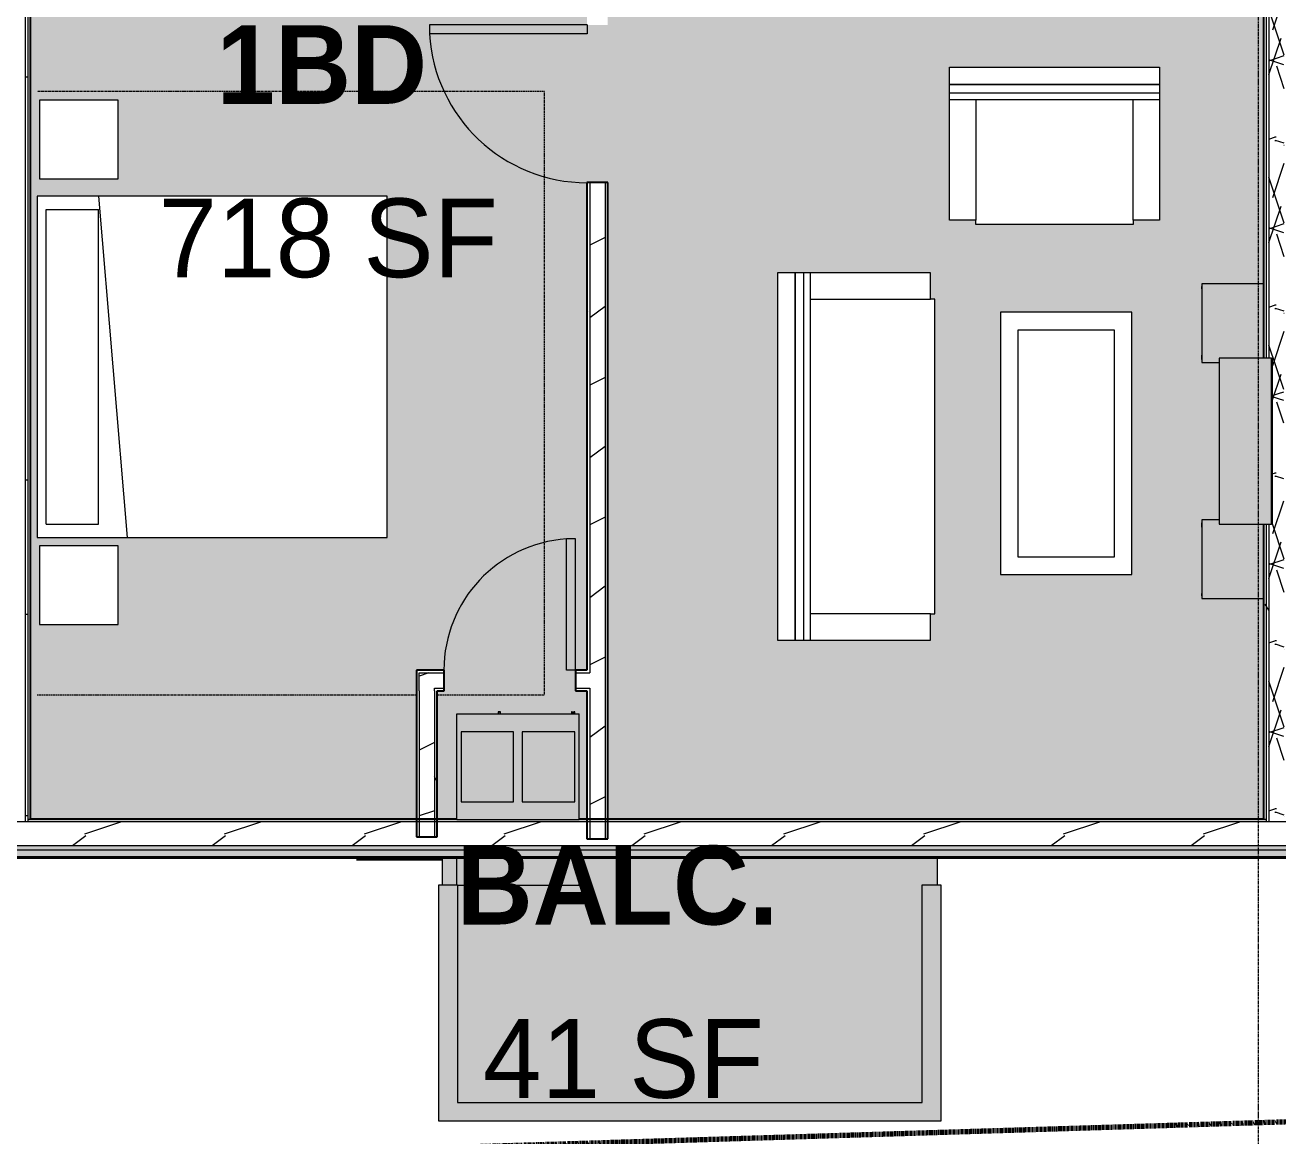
# Model space of a CAD drawing. Header units: inches. Extents: x -4414 to -113, y 9396 to 12816.
# Drawn here: x -3423.4 to -3136.8, y 9910.8 to 10164.8 of the extents above; entities that cross this region are included whole.
import ezdxf

# ---------------------------------------------------------------- set-up
doc = ezdxf.new("R2010")
doc.units = ezdxf.units.IN
doc.header["$MEASUREMENT"] = 0
for name, pattern in [('Dash 1_16_', [0.125, 0.0625, -0.0625]), ('Double Dash 3_8_', [1, 0.375, -0.125, 0.125, -0.125, 0.125, -0.125]), ('Grid Line 1_2_', [0.875, 0.5, -0.125, 0.125, -0.125])]:
    doc.linetypes.add(name, pattern=pattern)
for name, color, linetype, lineweight in [('0-1', 7, 'Continuous', 5), ('0-2', 7, 'Continuous', 9), ('A-AREA-2', 130, 'Continuous', 50), ('A-AREA-IDEN', 2, 'Continuous', 9), ('A-AREA-PATT-4', 41, 'Continuous', 9), ('A-DOOR-1', 7, 'Continuous', 9), ('A-DOOR-2', 90, 'Continuous', 13), ('A-FLOR', 192, 'Continuous', 9), ('A-FLOR-3', 192, 'Continuous', 5), ('A-WALL', 113, 'Continuous', 9), ('A-WALL-3', 250, 'Continuous', 25), ('A-WALL-4', 7, 'Continuous', 9), ('A-WALL-5', 113, 'Continuous', 5), ('A-WALL-6', 113, 'Continuous', 25), ('A-WALL-PATT-1', 8, 'Continuous', 9), ('A-WALL-PATT-2', 7, 'Continuous', 9), ('A-WALL-PATT-3', 111, 'Continuous', 9), ('C-PROP-LINE', 91, 'Double Dash 3_8_', 70), ('I-FURN', 30, 'Continuous', 9), ('I-FURN-1', 7, 'Continuous', 9), ('I-FURN-2', 9, 'Continuous', 9), ('I-FURN-HDLN-1', 9, 'Dash 1_16_', 9), ('I-WALL-1', 2, 'Continuous', 25), ('M-EQPM-1', 8, 'Continuous', 9), ('M-EQPM-2', 7, 'Continuous', 9), ('S-GRID-1', 1, 'Grid Line 1_2_', 9)]:
    doc.layers.add(name, color=color, linetype=linetype, lineweight=lineweight)
doc.layers.add('A-AREA-PATT-2', color=7, linetype='Continuous', lineweight=9, transparency=0.9)
doc.styles.add('Century Gothic', font='ufonts.com_century-gothic.ttf', dxfattribs={"height": 18})
doc.styles.add('Century Gothic_B', font='GOTHICB.TTF', dxfattribs={"height": 18})
pattern_1 = [(0, (0, 0), (61.44, 15.36), [2.534, -43.546, 2.534, -43.546, -245.76]), (0, (0, 0), (61.44, 15.36), [-92.16, 2.534, -89.626, 2.534, -43.546, -107.52]), (0, (0, 0), (61.44, 15.36), [-230.4, 2.534, -28.186, 2.534, -74.266]), (120, (23.04, 7.68), (-44.02215, 45.5286), [2.534, -43.546, 2.534, -43.546, -245.76]), (120, (23.04, 7.68), (-44.02215, 45.5286), [-92.16, 2.534, -89.626, 2.534, -43.546, -107.52]), (120, (23.04, 7.68), (-44.02215, 45.5286), [-230.4, 2.534, -28.186, 2.534, -74.266]), (240, (30.72, 38.4), (-17.41785, -60.8886), [2.534, -43.546, 2.534, -43.546, -245.76]), (240, (30.72, 38.4), (-17.41785, -60.8886), [-92.16, 2.534, -89.626, 2.534, -43.546, -107.52]), (240, (30.72, 38.4), (-17.41785, -60.8886), [-230.4, 2.534, -28.186, 2.534, -74.266])]
pattern_2 = [(216.87, (12.795, 31.987), (95.9612857, 63.9749714), [15.994, -143.942]), (206.565, (31.987, 22.391), (-31.986981, -31.986924), [35.763, -35.763]), (198.435, (31.987, 6.397), (-63.974746, -31.987128), [20.231, -80.922])]

# ---------------------------------------------------------------- blocks, each defined once
blk = doc.blocks.new('Bed-Standard - King 78_ x 80_-V74-FLOOR PLAN - 2ND FLOOR')
at = {"layer": 'I-FURN-1'}
for p, q in [((49.69, 38.2), (-28.31, 38.2)), ((-28.31, 38.2), (-28.31, -41.8)), ((49.69, -41.8), (49.69, 38.2)), ((-25.31, 36.2), (-25.31, 24.2)), ((-25.31, 36.2), (46.69, 36.2)), ((46.69, 36.2), (46.69, 24.2)), ((49.69, 24.2), (-28.31, 17.63)), ((-25.31, 24.2), (46.69, 24.2)), ((-28.31, -41.8), (49.69, -41.8))]:
    blk.add_line(p, q, dxfattribs=at)
at = {"layer": 'I-FURN-HDLN-1'}
for p, q in [((-64.31, 38.2), (-64.31, -48.52)), ((73.69, -77.8), (73.69, 38.2)), ((-64.31, -53.25), (-64.31, -77.8)), ((-64.31, -77.8), (73.69, -77.8))]:
    blk.add_line(p, q, dxfattribs=at)
blk = doc.blocks.new('Table-Night Stand - 18_ x 18_ x 24_-1352623-FLOOR PLAN - 2ND FLOOR')
at = {"layer": 'I-FURN-1'}
for p, q in [((18.15, 18), (0.15, 18)), ((0.15, 18), (0.15, 0)), ((18.15, 0), (18.15, 18)), ((0.15, 0), (18.15, 0))]:
    blk.add_line(p, q, dxfattribs=at)
blk = doc.blocks.new('Single-Flush - 36_ x 84_-1372839-FLOOR PLAN - 2ND FLOOR')
at = {"layer": 'A-DOOR-1'}
blk.add_arc((18, 2.37), 36.07, 93.1789, 180, dxfattribs=at)
at = {"layer": 'A-DOOR-2'}
for p, q in [((16, 2.37), (16, 38.39)), ((18, 38.39), (16, 38.39)), ((18, 2.37), (18, 38.39)), ((18, 2.37), (16, 2.37))]:
    blk.add_line(p, q, dxfattribs=at)
blk = doc.blocks.new('HVAC_SPVU_AlliedAir_MGE4 - HVAC_SPVU_AlliedAir_MGE4-V121-FLOOR PLAN - 2ND FLOOR')
at = {"layer": 'M-EQPM-1'}
for points in [[(1.52, 27.12), (-14, 27.12), (-14, 20.81), (14, 20.81), (14, 27), (13.85, 27), (13.85, 27.12)], [(-12.36, -12.13), (-12.89, -12.13), (-12.81, -12.63), (-12.36, -12.63), (-12.36, -12.41)], [(4.31, -12.13), (4.19, -12.13), (4.25, -12.63), (4.31, -12.63)]]:
    blk.add_hatch(color=256, dxfattribs=at).paths.add_polyline_path(points, flags=0)
h = blk.add_hatch(color=256, dxfattribs=at)
h.paths.add_polyline_path([(1.52, 12.12), (-14, 12.12), (-14, -12.13), (14, -12.13), (14, 12.12)], flags=0)
h.paths.add_polyline_path([(-1, 8), (-1, -8), (-13, -8), (-13, 8)], flags=0)
h.paths.add_polyline_path([(1, 8), (13, 8), (13, -8), (1, -8), (1, 2.32)], flags=0)
h = blk.add_hatch(color=256, dxfattribs=at)
h.paths.add_polyline_path([(1.52, 8), (1, 8), (1, -8), (13, -8), (13, 8)], flags=0)
h.paths.add_polyline_path([(-1, 8), (-13, 8), (-13, -8), (-1, -8), (-1, 2.26)], flags=0)
at = {"layer": 'M-EQPM-2'}
for p, q in [((-14, 27.12), (13.85, 27.12)), ((-14, 27.12), (-14, 20.81)), ((14, 27), (14, 20.81)), ((-14, 12.12), (14, 12.12)), ((-14, 12.12), (-14, -12.13)), ((14, 12.12), (14, -12.13)), ((-1, 8), (-13, 8)), ((-13, 8), (-13, -8)), ((-1, -8), (-1, 8)), ((13, 8), (1, 8)), ((1, 8), (1, -8)), ((13, -8), (13, 8)), ((-13, -8), (-1, -8)), ((1, -8), (13, -8)), ((14, -12.13), (-14, -12.13)), ((-13, -12.13), (-13, -12.63)), ((-12.25, -12.63), (-13, -12.63)), ((-13, -12.63), (-12.89, -12.63)), ((-12.36, -12.63), (-12.25, -12.63)), ((-12.25, -12.63), (-12.25, -12.13)), ((4, -12.13), (4, -12.63)), ((4.5, -12.63), (4, -12.63)), ((4, -12.63), (4.19, -12.63)), ((4.31, -12.63), (4.5, -12.63)), ((4.5, -12.63), (4.5, -12.13))]:
    blk.add_line(p, q, dxfattribs=at)
blk = doc.blocks.new('Single-Flush - 30_ x 80_-1420870-FLOOR PLAN - 2ND FLOOR')
at = {"layer": 'A-DOOR-1'}
blk.add_arc((15, 2.375), 30.067, 93.81407, 180, dxfattribs=at)
at = {"layer": 'A-DOOR-2'}
for p, q in [((13, 2.375), (13, 32.375)), ((15, 32.375), (13, 32.375)), ((15, 2.375), (15, 32.375)), ((15, 2.375), (13, 2.375))]:
    blk.add_line(p, q, dxfattribs=at)
blk = doc.blocks.new('Entertainment_Center_14771 - Entertainment_Center_14771-V127-FLOOR PLAN - 2ND FLOOR')
at = {"layer": 'I-FURN-2'}
for points in [[(19, 6.12), (-19, 6.12), (-19, 6), (19, 6)], [(19, 5.37), (19, 6), (-19, 6), (-19, -6), (19, -6)], [(-18, -10), (-18, -6), (-19, -6), (-19, 4.12), (-36, 4.12), (-36, -10), (-24.03, -10)], [(36, 4.12), (19, 4.12), (19, -6), (18, -6), (18, -10), (36, -10)], [(-18.66, -10.03), (-18.66, -10), (-19, -10.03)]]:
    blk.add_hatch(color=256, dxfattribs=at).paths.add_polyline_path(points, flags=0)
at = {"layer": 'I-FURN-1'}
for p, q in [((-19, 6.12), (19, 6.12)), ((-19, 6), (-19, 6.12)), ((19, 6), (-19, 6)), ((19, 6), (-19, 6)), ((-19, 6), (-19, -6)), ((19, 6.12), (19, 6)), ((19, -6), (19, 6)), ((-36, 4.12), (-36, -10)), ((36, -10), (36, 4.12)), ((-19, -6), (19, -6)), ((-18, -10), (-18, -6)), ((18, -6), (18, -10)), ((-36, -10), (-18, -10)), ((-35.34, -10.03), (-34.85, -10.03)), ((-35.34, -10.03), (-34.85, -10.03)), ((-34.85, -10.03), (-34.85, -10)), ((-34.85, -10.03), (-34.85, -10)), ((-19.66, -10), (-19.66, -10.03)), ((-19.66, -10.03), (-18.66, -10.03)), ((-18.66, -10.03), (-18.66, -10)), ((18, -10), (36, -10)), ((18.66, -10), (18.66, -10.03)), ((18.66, -10.03), (19.66, -10.03)), ((19.66, -10.03), (19.66, -10)), ((34.85, -10), (34.85, -10.03)), ((34.85, -10), (34.85, -10.03)), ((34.85, -10.03), (35.34, -10.03)), ((34.85, -10.03), (35.34, -10.03))]:
    blk.add_line(p, q, dxfattribs=at)
blk = doc.blocks.new('Couch-Both_Arms-Generic - 1-1352606-FLOOR PLAN - 2ND FLOOR')
at = {"layer": 'I-FURN'}
for p, q in [((-42, 13.5), (42, 13.5)), ((42, 13.5), (-42, 13.5)), ((-42, 13.5), (-42, 10)), ((-42, 11.5), (42, 11.5)), ((42, 10), (42, 13.5)), ((-42, 10), (-42, -17.5)), ((-42, 10), (42, 10)), ((-36, -17.5), (-36, 10)), ((36, 10), (36, -17.5)), ((42, -17.5), (42, 10)), ((-42, -17.5), (-36, -17.5)), ((-36, -17.5), (-36, -18.5)), ((-36, -18.5), (36, -18.5)), ((36, -18.5), (36, -17.5)), ((36, -17.5), (42, -17.5))]:
    blk.add_line(p, q, dxfattribs=at)
at = {"layer": 'I-FURN-1'}
for p, q in [((42, 17.5), (-42, 17.5)), ((-42, 17.5), (-42, 13.5)), ((42, 13.5), (42, 17.5))]:
    blk.add_line(p, q, dxfattribs=at)
blk = doc.blocks.new('Table-Coffee - one-1352608-FLOOR PLAN - 2ND FLOOR')
at = {"layer": 'I-FURN-1'}
for p, q in [((30.72, 18.75), (-29.28, 18.75)), ((-29.28, 18.75), (-29.28, -11.25)), ((30.72, -11.25), (30.72, 18.75)), ((-25.28, -7.25), (-25.28, 14.75)), ((-25.28, 14.75), (26.72, 14.75)), ((26.72, 14.75), (26.72, -7.25)), ((26.72, -7.25), (-25.28, -7.25)), ((-29.28, -11.25), (30.72, -11.25))]:
    blk.add_line(p, q, dxfattribs=at)
blk = doc.blocks.new('Couch-Both_Arms-Generic - 2-1523460-FLOOR PLAN - 2ND FLOOR')
at = {"layer": 'I-FURN'}
for p, q in [((-24, 17.5), (-18, 17.5)), ((-24, -10), (-24, 17.5)), ((-18, 18.5), (18, 18.5)), ((-18, 17.5), (-18, 18.5)), ((-18, 17.5), (-18, -10)), ((18, 18.5), (18, 17.5)), ((18, 17.5), (24, 17.5)), ((18, -10), (18, 17.5)), ((24, 17.5), (24, -10)), ((-24, -10), (24, -10)), ((-24, -13.5), (-24, -10)), ((24, -10), (24, -13.5)), ((-24, -11.5), (24, -11.5)), ((-24, -13.5), (24, -13.5)), ((24, -13.5), (-24, -13.5))]:
    blk.add_line(p, q, dxfattribs=at)
at = {"layer": 'I-FURN-1'}
for p, q in [((-24, -17.5), (-24, -13.5)), ((24, -13.5), (24, -17.5)), ((24, -17.5), (-24, -17.5))]:
    blk.add_line(p, q, dxfattribs=at)
blk = doc.blocks.new('1750 Ox - Unit Layouts_rvt-1-FLOOR PLAN - 2ND FLOOR')
at = {"layer": 'A-WALL-PATT-1'}
h = blk.add_hatch(dxfattribs=at)
h.set_pattern_fill('FP_1', color=256, style=0, pattern_type=2)
h.set_pattern_definition(pattern_2)
h.paths.add_polyline_path([(-3290.72, 9982.63), (-3290.72, 10128.87), (-3294.22, 10128.87), (-3294.22, 9983.25), (-3291.14, 9983.25), (-3291.08, 9982.63)], flags=0)
h.paths.add_polyline_path([(-3290.72, 10164.87), (-3290.72, 10241.4), (-3294.22, 10241.4), (-3294.22, 10164.87)], flags=0)
h = blk.add_hatch(dxfattribs=at)
h.set_pattern_fill('FP_1', color=256, style=0, pattern_type=2)
h.set_pattern_definition(pattern_2)
h.paths.add_polyline_path([(-3294.85, 10013.21), (-3294.22, 10013.21), (-3294.22, 10016.71), (-3297.5, 10016.71), (-3297.5, 10013.21)], flags=0)
h.paths.add_polyline_path([(-3329.75, 10013.21), (-3327.5, 10013.21), (-3327.5, 10016.71), (-3333.25, 10016.71), (-3333.25, 10013.21)], flags=0)
h = blk.add_hatch(dxfattribs=at)
h.set_pattern_fill('FP_1', color=256, style=0, pattern_type=2)
h.set_pattern_definition(pattern_2)
h.paths.add_polyline_path([(-3333.25, 9983.25), (-3329.75, 9983.25), (-3329.75, 10013.21), (-3333.25, 10013.21), (-3333.25, 9983.74)], flags=0)
at = {"layer": 'A-WALL-PATT-2'}
h = blk.add_hatch(dxfattribs=at)
h.set_pattern_fill('FP_2', color=256, style=0, pattern_type=2)
h.set_pattern_definition(pattern_1)
h.paths.add_polyline_path([(-3294.22, 9983.25), (-3294.22, 10013.21), (-3294.85, 10013.21), (-3294.85, 9983.25), (-3294.31, 9983.25)], flags=0)
h.paths.add_polyline_path([(-3294.85, 10016.71), (-3294.22, 10016.71), (-3294.22, 10128.87), (-3294.85, 10128.87), (-3294.85, 10017.34)], flags=0)
h.paths.add_polyline_path([(-3294.22, 10164.87), (-3294.22, 10168.5), (-3294.85, 10168.5), (-3294.85, 10164.87)], flags=0)
h.paths.add_polyline_path([(-3294.22, 10172), (-3294.22, 10204.95), (-3294.85, 10204.95), (-3294.85, 10172)], flags=0)
h.paths.add_polyline_path([(-3294.22, 10208.45), (-3294.22, 10240.77), (-3294.85, 10240.77), (-3294.85, 10208.45)], flags=0)
h = blk.add_hatch(dxfattribs=at)
h.set_pattern_fill('FP_2', color=256, style=0, pattern_type=2)
h.set_pattern_definition(pattern_1)
h.paths.add_polyline_path([(-3329.75, 9983.25), (-3329.12, 9983.25), (-3329.12, 10012.59), (-3329.75, 10012.59), (-3329.75, 9983.79)], flags=0)
at = {"layer": 'A-WALL-3'}
for p, q in [((-3290.1, 10128.87), (-3294.85, 10128.87)), ((-3294.85, 10128.87), (-3294.85, 10017.34)), ((-3290.1, 9978.76), (-3290.1, 10128.87)), ((-3327.5, 10017.34), (-3333.87, 10017.34)), ((-3333.87, 10017.34), (-3333.87, 10016.71)), ((-3333.87, 10016.71), (-3333.87, 10012.59)), ((-3327.5, 10012.59), (-3327.5, 10017.34)), ((-3294.85, 10017.34), (-3297.5, 10017.34)), ((-3297.5, 10017.34), (-3297.5, 10012.59)), ((-3333.87, 10012.59), (-3333.87, 9979.19)), ((-3329.12, 10012.59), (-3327.5, 10012.59)), ((-3329.12, 9979.19), (-3329.12, 10012.59)), ((-3297.5, 10012.59), (-3294.85, 10012.59)), ((-3294.85, 10012.59), (-3294.85, 9978.76)), ((-3333.87, 9979.19), (-3329.12, 9979.19)), ((-3294.85, 9978.76), (-3290.1, 9978.76))]:
    blk.add_line(p, q, dxfattribs=at)
at = {"layer": 'A-WALL-4'}
for p, q in [((-3294.22, 10128.87), (-3294.22, 10016.71)), ((-3290.72, 10128.87), (-3290.72, 9978.76)), ((-3333.25, 10016.71), (-3327.5, 10016.71)), ((-3333.25, 10013.21), (-3333.25, 10016.71)), ((-3297.5, 10016.71), (-3294.85, 10016.71)), ((-3294.85, 10016.71), (-3294.22, 10016.71)), ((-3333.25, 10012.59), (-3333.25, 10013.21)), ((-3333.25, 10012.59), (-3333.25, 9979.19)), ((-3329.75, 10013.21), (-3327.5, 10013.21)), ((-3329.75, 10012.59), (-3329.75, 10013.21)), ((-3329.75, 10012.59), (-3329.75, 9979.19)), ((-3297.5, 10013.21), (-3294.85, 10013.21)), ((-3294.85, 10013.21), (-3294.22, 10013.21)), ((-3294.22, 10013.21), (-3294.22, 9978.76))]:
    blk.add_line(p, q, dxfattribs=at)
at = {"layer": '0-2'}
for name, p, rotation in [('Single-Flush - 36_ x 84_-1372839-FLOOR PLAN - 2ND FLOOR', (-3292.47, 10146.87), 89.9999999999971), ('Couch-Both_Arms-Generic - 2-1523460-FLOOR PLAN - 2ND FLOOR', (-3187.92, 10137.74), 180), ('Bed-Standard - King 78_ x 80_-V74-FLOOR PLAN - 2ND FLOOR', (-3382.37, 10075.99), 90.00000000000291), ('Table-Night Stand - 18_ x 18_ x 24_-1352623-FLOOR PLAN - 2ND FLOOR', (-3402.08, 10129.53), 90.00000000000291), ('Couch-Both_Arms-Generic - 1-1352606-FLOOR PLAN - 2ND FLOOR', (-3233.75, 10066.17), 89.9999999999907), ('Entertainment_Center_14771 - Entertainment_Center_14771-V127-FLOOR PLAN - 2ND FLOOR', (-3144.25, 10069.68), 269.9999999999931), ('Table-Coffee - one-1352608-FLOOR PLAN - 2ND FLOOR', (-3189, 10069.89), 269.9999999999945), ('Table-Night Stand - 18_ x 18_ x 24_-1352623-FLOOR PLAN - 2ND FLOOR', (-3402.08, 10027.6), 90.00000000000291), ('HVAC_SPVU_AlliedAir_MGE4 - HVAC_SPVU_AlliedAir_MGE4-V121-FLOOR PLAN - 2ND FLOOR', (-3310.65, 9995.19), 180)]:
    blk.add_blockref(name, p, dxfattribs=dict(at, rotation=rotation))
blk.add_blockref('Single-Flush - 30_ x 80_-1420870-FLOOR PLAN - 2ND FLOOR', (-3312.5, 10014.96), dxfattribs=at)
blk = doc.blocks.new('Family - ___-1749192-FLOOR PLAN - 2ND FLOOR')
at = {"layer": 'C-PROP-LINE'}
blk.add_line((-3866.79, 9891.7), (-711.99, 9988.04), dxfattribs=at)

msp = doc.modelspace()

# ---------------------------------------------------------------- hatches: boundary and pattern name
at = {"layer": 'A-AREA-PATT-2'}
h = msp.add_hatch(color=256, dxfattribs=at)
h.paths.add_polyline_path([(-3324.498737, 9918.439396), (-3218.173737, 9918.439396), (-3218.173737, 9968.189396), (-3216.048737, 9968.189396), (-3216.048737, 9974.189396), (-3296.648737, 9974.189396), (-3296.648737, 9968.064396), (-3324.498737, 9968.064396), (-3324.498737, 9964.542671)], flags=0)
h.paths.add_polyline_path([(-3324.648737, 9968.189396), (-3324.648737, 9974.189396), (-3326.623737, 9974.189396), (-3326.623737, 9968.189396)], flags=0)
at = {"layer": 'A-AREA-PATT-4'}
h = msp.add_hatch(color=256, dxfattribs=at)
h.paths.add_polyline_path([(-3293.123737, 10377.789396), (-3291.373737, 10377.789396), (-3291.373737, 10341.789396), (-3293.123737, 10341.789396), (-3293.123737, 10377.414396)], flags=0)
h.paths.add_polyline_path([(-3329.123737, 9983.251896), (-3324.648737, 9983.251896), (-3324.648737, 10007.314396), (-3314.963441, 10007.314396), (-3314.898737, 10007.814396), (-3314.834032, 10007.814396), (-3314.834032, 10007.314396), (-3298.288902, 10007.314396), (-3298.211237, 10007.814396), (-3297.758572, 10007.814396), (-3297.758572, 10007.314396), (-3296.648737, 10007.314396), (-3296.648737, 9983.251896), (-3294.848737, 9983.251896), (-3294.848737, 10012.589396), (-3297.498737, 10012.589396), (-3297.498737, 10017.339396), (-3294.848737, 10017.339396), (-3294.848737, 10128.874405), (-3290.098737, 10128.874405), (-3290.098737, 9983.251896), (-3140.123737, 9983.251896), (-3140.123737, 10033.684672), (-3154.248737, 10033.684672), (-3154.248737, 10051.684672), (-3150.248737, 10051.684672), (-3150.248737, 10087.684672), (-3154.248737, 10087.684672), (-3154.248737, 10105.684672), (-3140.123737, 10105.684672), (-3140.123737, 10247.299405), (-3170.222284, 10247.299405), (-3170.222284, 10236.392334), (-3186.722284, 10236.392334), (-3186.722284, 10247.299405), (-3194.222284, 10247.299405), (-3194.222284, 10236.392334), (-3210.722284, 10236.392334), (-3210.722284, 10247.299405), (-3218.222284, 10247.299405), (-3218.222284, 10236.392334), (-3234.722284, 10236.392334), (-3234.722284, 10247.299405), (-3251.620053, 10247.299405), (-3251.620053, 10283.299405), (-3244.068601, 10283.299405), (-3244.068601, 10284.727554), (-3243.87175, 10284.924405), (-3242.975655, 10284.924405), (-3242.975655, 10285.174405), (-3239.112694, 10285.174405), (-3239.112694, 10285.424405), (-3237.40792, 10285.424405), (-3237.40792, 10285.174405), (-3227.918565, 10285.174405), (-3227.918565, 10285.424405), (-3227.328014, 10285.424405), (-3227.328014, 10285.174405), (-3226.737463, 10285.174405), (-3226.737463, 10285.424405), (-3226.146912, 10285.424405), (-3226.146912, 10285.174405), (-3225.556361, 10285.174405), (-3225.556361, 10285.424405), (-3224.96581, 10285.424405), (-3224.96581, 10285.174405), (-3224.375258, 10285.174405), (-3224.375258, 10285.424405), (-3223.784707, 10285.424405), (-3223.784707, 10285.174405), (-3221.161533, 10285.174405), (-3221.140451, 10284.924405), (-3220.212201, 10284.871155), (-3220.068601, 10284.727554), (-3220.068601, 10283.299405), (-3162.068601, 10283.299405), (-3162.068601, 10314.394233), (-3162.443601, 10314.394233), (-3162.443601, 10338.394233), (-3162.068601, 10338.394233), (-3162.068601, 10352.924405), (-3198.318601, 10352.924405), (-3198.318601, 10344.924405), (-3234.068601, 10344.924405), (-3234.068601, 10374.924405), (-3198.318601, 10374.924405), (-3198.318601, 10376.789396), (-3255.123737, 10376.789396), (-3255.123737, 10377.789396), (-3257.123737, 10377.789396), (-3257.123737, 10379.726896), (-3293.123737, 10379.726896), (-3293.123737, 10377.789396), (-3295.123737, 10377.789396), (-3295.123737, 10376.789396), (-3296.123737, 10376.789396), (-3296.055855, 10316.924405), (-3294.068601, 10316.924405), (-3294.068601, 10281.524405), (-3303.346169, 10281.524405), (-3303.346169, 10280.774405), (-3305.846169, 10280.774405), (-3305.846169, 10281.524405), (-3306.096169, 10281.524405), (-3306.096169, 10282.899405), (-3326.096169, 10282.899405), (-3326.096169, 10281.524405), (-3348.346169, 10281.524405), (-3348.346169, 10280.774405), (-3350.846169, 10280.774405), (-3350.846169, 10281.524405), (-3355.373737, 10281.524405), (-3355.373737, 10279.524405), (-3360.123737, 10279.524405), (-3360.123737, 10286.924405), (-3420.123737, 10286.924405), (-3420.123737, 10316.789396), (-3422.123737, 10316.789396), (-3422.123737, 10280.900626), (-3414.177595, 10280.871673), (-3413.433098, 10280.773658), (-3412.534404, 10280.401407), (-3411.762679, 10279.809241), (-3411.170513, 10279.037515), (-3410.798262, 10278.138822), (-3410.671294, 10277.098096), (-3410.671294, 10275.786068), (-3407.647515, 10276.133784), (-3406.647515, 10277.325538), (-3405.647515, 10277.892302), (-3404.137995, 10278.250093), (-3402.647515, 10278.424405), (-3400.655126, 10278.250093), (-3398.647515, 10277.712155), (-3396.647515, 10276.984215), (-3394.647515, 10276.0516), (-3392.647515, 10274.664169), (-3391.647515, 10273.664169), (-3391.147515, 10272.798143), (-3390.647515, 10271.424405), (-3390.647515, 10270.424405), (-3391.147515, 10269.050666), (-3391.647515, 10268.18464), (-3392.647515, 10267.18464), (-3394.647515, 10265.79721), (-3396.647515, 10264.864594), (-3399.605345, 10263.880004), (-3400.655126, 10263.598716), (-3402.647515, 10263.424405), (-3404.137995, 10263.598716), (-3404.647515, 10263.688558), (-3405.647515, 10263.956507), (-3406.647515, 10264.523271), (-3407.647515, 10265.715025), (-3410.671294, 10266.062742), (-3410.671294, 10264.674405), (-3410.798262, 10263.709987), (-3411.170513, 10262.811294), (-3411.957473, 10261.890097), (-3412.534404, 10261.447402), (-3413.433098, 10261.075151), (-3414.397515, 10260.948183), (-3422.123737, 10260.948183), (-3422.123737, 10254.924405), (-3398.123737, 10254.924405), (-3398.123737, 10193.674405), (-3422.123737, 10193.674405), (-3422.123737, 10172.624405), (-3397.123737, 10172.624405), (-3397.123737, 10167.874405), (-3422.123737, 10167.874405), (-3422.123737, 9983.251896), (-3333.873737, 9983.251896), (-3333.873737, 10017.339396), (-3327.498737, 10017.339396), (-3327.498737, 10012.589396), (-3329.123737, 10012.589396), (-3329.123737, 9983.793959)], flags=0)
h.paths.add_polyline_path([(-3237.102892, 10024.174405), (-3251.248737, 10024.174405), (-3251.248737, 10108.174405), (-3216.248737, 10108.174405), (-3216.248737, 10102.174405), (-3215.248737, 10102.174405), (-3215.248737, 10030.174405), (-3216.248737, 10030.174405), (-3216.248737, 10024.174405)], flags=0)
h.paths.add_polyline_path([(-3402.078868, 10027.746889), (-3420.078868, 10027.746889), (-3420.078868, 10045.746889), (-3402.078868, 10045.746889)], flags=0)
h.paths.add_polyline_path([(-3195.593845, 10039.174405), (-3200.248737, 10039.174405), (-3200.248737, 10099.174405), (-3170.248737, 10099.174405), (-3170.248737, 10039.174405), (-3190.511189, 10039.174405)], flags=0)
h.paths.add_polyline_path([(-3340.578868, 10047.678728), (-3420.578868, 10047.678728), (-3420.578868, 10125.678728), (-3340.578868, 10125.678728), (-3340.578868, 10050.656171)], flags=0)
h.paths.add_polyline_path([(-3169.923737, 10119.237649), (-3205.923737, 10119.237649), (-3205.923737, 10120.237649), (-3211.923737, 10120.237649), (-3211.923737, 10155.237649), (-3163.923737, 10155.237649), (-3163.923737, 10120.237649), (-3169.923737, 10120.237649)], flags=0)
h.paths.add_polyline_path([(-3402.078868, 10129.678728), (-3420.078868, 10129.678728), (-3420.078868, 10147.678728), (-3402.078868, 10147.678728), (-3402.078868, 10136.769671)], flags=0)
h.paths.add_polyline_path([(-3294.848737, 10164.874405), (-3294.848737, 10167.874405), (-3304.373737, 10167.874405), (-3304.373737, 10167.124405), (-3306.873737, 10167.124405), (-3306.873737, 10167.874405), (-3329.123737, 10167.874405), (-3329.123737, 10169.249405), (-3349.123737, 10169.249405), (-3349.123737, 10167.874405), (-3349.373737, 10167.874405), (-3349.373737, 10167.124405), (-3351.873737, 10167.124405), (-3351.873737, 10167.874405), (-3363.123737, 10167.874405), (-3363.123737, 10172.624405), (-3360.123737, 10172.624405), (-3360.123737, 10247.524405), (-3355.373737, 10247.524405), (-3355.373737, 10245.524405), (-3351.873737, 10245.524405), (-3351.873737, 10246.274405), (-3349.373737, 10246.274405), (-3349.373737, 10245.524405), (-3349.123737, 10245.524405), (-3349.123737, 10244.149405), (-3329.123737, 10244.149405), (-3329.123737, 10245.524405), (-3306.873737, 10245.524405), (-3306.873737, 10246.274405), (-3304.373737, 10246.274405), (-3304.373737, 10245.524405), (-3290.098737, 10245.524405), (-3290.098737, 10164.874405), (-3294.223737, 10164.874405)], flags=0)
h.paths.add_polyline_path([(-3312.171845, 10169.249405), (-3307.123737, 10169.249405), (-3307.123737, 10172.624405), (-3306.873737, 10172.624405), (-3306.873737, 10173.374405), (-3304.373737, 10173.374405), (-3304.373737, 10172.624405), (-3294.848737, 10172.624405), (-3294.848737, 10204.324405), (-3355.373737, 10204.324405), (-3355.373737, 10172.624405), (-3351.873737, 10172.624405), (-3351.873737, 10173.374405), (-3349.373737, 10173.374405), (-3349.373737, 10172.624405), (-3349.123737, 10172.624405), (-3349.123737, 10170.624405), (-3327.123737, 10170.624405), (-3327.123737, 10169.249405), (-3320.519863, 10169.249405)], flags=0)
h.paths.add_polyline_path([(-3314.859569, 10209.074405), (-3294.848737, 10209.074405), (-3294.848737, 10240.774405), (-3304.373737, 10240.774405), (-3304.373737, 10240.024405), (-3306.873737, 10240.024405), (-3306.873737, 10240.774405), (-3307.123737, 10240.774405), (-3307.123737, 10244.149405), (-3327.123737, 10244.149405), (-3327.123737, 10242.774405), (-3349.123737, 10242.774405), (-3349.123737, 10240.774405), (-3349.373737, 10240.774405), (-3349.373737, 10240.024405), (-3351.873737, 10240.024405), (-3351.873737, 10240.774405), (-3355.373737, 10240.774405), (-3355.373737, 10209.074405), (-3323.673737, 10209.074405)], flags=0)
h.paths.add_polyline_path([(-3341.316345, 10282.899405), (-3328.096169, 10282.899405), (-3328.096169, 10284.274405), (-3306.096169, 10284.274405), (-3306.096169, 10286.274405), (-3305.846169, 10286.274405), (-3305.846169, 10287.024405), (-3303.346169, 10287.024405), (-3303.346169, 10286.274405), (-3298.818601, 10286.274405), (-3298.818601, 10316.789396), (-3355.373737, 10316.789396), (-3355.373737, 10286.274405), (-3350.846169, 10286.274405), (-3350.846169, 10287.024405), (-3348.346169, 10287.024405), (-3348.346169, 10286.274405), (-3348.096169, 10286.274405), (-3348.096169, 10282.899405)], flags=0)
h.paths.add_polyline_path([(-3341.316345, 10287.858694), (-3349.578868, 10287.858694), (-3349.578868, 10313.858694), (-3324.578868, 10313.858694), (-3324.578868, 10287.858694), (-3328.096169, 10287.858694)], flags=0)
at = {"layer": 'A-FLOR-3'}
h = msp.add_hatch(color=256, dxfattribs=at)
h.paths.add_polyline_path([(-3216.048737, 9968.189396), (-3214.673737, 9968.189396), (-3214.673737, 9974.376896), (-3296.648737, 9974.376896), (-3296.648737, 9974.189396), (-3216.048737, 9974.189396)], flags=0)
h.paths.add_polyline_path([(-3326.623737, 9968.189396), (-3326.623737, 9974.189396), (-3324.648737, 9974.189396), (-3324.648737, 9974.376896), (-3327.998737, 9974.376896), (-3327.998737, 9968.189396)], flags=0)
at = {"layer": 'A-WALL'}
h = msp.add_hatch(color=256, dxfattribs=at)
h.paths.add_polyline_path([(-2064.673737, 9974.376896), (-2062.173737, 9974.376896), (-2062.173737, 9974.626896), (-2445.923737, 9974.626896), (-2445.923737, 9974.376896), (-2070.173737, 9974.376896)], flags=0)
h.paths.add_polyline_path([(-3603.616845, 9974.376896), (-2560.748737, 9974.376896), (-2560.748737, 9974.626896), (-3866.723737, 9974.626896), (-3866.723737, 9974.376896), (-3632.761345, 9974.376896)], flags=0)
at = {"layer": 'A-WALL-5'}
h = msp.add_hatch(color=256, dxfattribs=at)
h.paths.add_polyline_path([(-2443.423737, 9974.626896), (-2063.673737, 9974.626896), (-2063.673737, 9976.126896), (-2445.173737, 9976.126896), (-2445.173737, 9974.626896)], flags=0)
h.paths.add_polyline_path([(-3661.905845, 9974.626896), (-2560.748737, 9974.626896), (-2560.748737, 9976.126896), (-3866.473737, 9976.126896), (-3866.473737, 9974.626896), (-3720.194845, 9974.626896)], flags=0)
for points in [[(-3327.998737, 9914.189396), (-3324.498737, 9914.189396), (-3324.498737, 9968.189396), (-3328.748737, 9968.189396), (-3328.748737, 9914.189396)], [(-3218.173737, 9914.189396), (-3213.923737, 9914.189396), (-3213.923737, 9968.189396), (-3218.173737, 9968.189396), (-3218.173737, 9914.939396)], [(-3312.171845, 9914.189396), (-3218.173737, 9914.189396), (-3218.173737, 9918.439396), (-3324.498737, 9918.439396), (-3324.498737, 9914.189396)]]:
    msp.add_hatch(color=256, dxfattribs=at).paths.add_polyline_path(points, flags=0)
at = {"layer": 'A-WALL-PATT-3'}
h = msp.add_hatch(dxfattribs=at)
h.set_pattern_fill('FP_2', color=256, style=0, pattern_type=2)
h.set_pattern_definition(pattern_1)
h.paths.add_polyline_path([(-3422.749908, 9982.626896), (-3422.748737, 9982.626896), (-3422.748737, 10318.039396), (-3423.373737, 10318.039396), (-3423.373737, 9982.626896)], flags=0)
h.paths.add_polyline_path([(-3423.373737, 10321.539396), (-3422.748737, 10321.539396), (-3422.755888, 10378.039396), (-3423.373737, 10378.039396), (-3423.373737, 10322.157886)], flags=0)
h = msp.add_hatch(dxfattribs=at)
h.set_pattern_fill('FP_2', color=256, style=0, pattern_type=2)
h.set_pattern_definition(pattern_1)
h.paths.add_polyline_path([(-3422.748737, 9983.251896), (-3422.123737, 9983.251896), (-3422.123737, 10317.414396), (-3422.748737, 10317.414396), (-3422.748737, 9989.702665)], flags=0)
h.paths.add_polyline_path([(-3422.748737, 10322.164396), (-3422.123737, 10322.164396), (-3422.123737, 10377.414396), (-3422.748737, 10377.414396), (-3422.748737, 10322.789396)], flags=0)
h = msp.add_hatch(dxfattribs=at)
h.set_pattern_fill('FP_2', color=256, style=0, pattern_type=2)
h.set_pattern_definition(pattern_1)
h.paths.add_polyline_path([(-3140.123737, 9983.251896), (-3139.498737, 9983.251896), (-3139.498737, 10050.684672), (-3140.123737, 10050.656171), (-3140.123737, 9986.1499)], flags=0)
h.paths.add_polyline_path([(-3139.498737, 10088.684672), (-3139.498737, 10376.789396), (-3140.123737, 10376.789396), (-3140.123737, 10088.684672)], flags=0)
h = msp.add_hatch(dxfattribs=at)
h.set_pattern_fill('FP_2', color=256, style=0, pattern_type=2)
h.set_pattern_definition(pattern_1)
h.paths.add_polyline_path([(-3138.873737, 9982.626896), (-3138.873737, 10050.684672), (-3139.498737, 10050.656171), (-3139.498737, 9982.626896)], flags=0)
h.paths.add_polyline_path([(-3139.498737, 10088.684672), (-3138.873737, 10088.684672), (-3138.873737, 10377.414396), (-3139.498737, 10377.414396), (-3139.498737, 10093.712921)], flags=0)
h = msp.add_hatch(dxfattribs=at)
h.set_pattern_fill('FP_3', color=256, style=0, pattern_type=2)
h.set_pattern_definition([(161.57, (0.96, 0.96), (-7.6802237, -0.0009796), [0, -54.643, 6.067, 0]), (18.43, (-0.96, 0.96), (-7.6802237, 0.0009796), [0, -54.643, 6.067, 0]), (108.43, (0.96, 0.96), (3.8382953, -19.2013653), [18.211, -42.499]), (71.57, (-0.96, 0.96), (3.8382953, 19.2013653), [18.211, -42.499])])
h.paths.add_polyline_path([(-3138.873737, 9982.626896), (-3135.373737, 9982.626896), (-3135.373737, 10050.924664), (-3135.498737, 10050.924664), (-3135.498737, 10088.924664), (-3135.373737, 10088.924664), (-3135.373737, 10378.039396), (-3138.873737, 10378.039396), (-3138.873737, 10088.684672), (-3138.123737, 10088.684672), (-3138.123737, 10050.684672), (-3138.873737, 10050.656171), (-3138.873737, 9983.251896)], flags=0)
h = msp.add_hatch(dxfattribs=at)
h.set_pattern_fill('FP_1', color=256, style=0, pattern_type=2)
h.set_pattern_definition(pattern_2)
h.paths.add_polyline_path([(-2379.547845, 9977.126896), (-2070.173737, 9977.126896), (-2070.173737, 9982.626896), (-2443.423737, 9982.626896), (-2443.423737, 9977.126896), (-2437.836845, 9977.126896)], flags=0)
h.paths.add_polyline_path([(-2560.748737, 9977.126896), (-2560.748737, 9982.626896), (-3566.786237, 9982.626896), (-3566.786237, 9978.564396), (-3594.786237, 9978.564396), (-3594.786237, 9982.626896), (-3863.973737, 9982.626896), (-3863.973737, 9977.126896), (-2563.623737, 9977.126896)], flags=0)
h = msp.add_hatch(dxfattribs=at)
h.set_pattern_fill('FP_2', color=256, style=0, pattern_type=2)
h.set_pattern_definition(pattern_1)
h.paths.add_polyline_path([(-2070.798737, 9982.626896), (-2070.798737, 9983.251896), (-2232.632173, 9983.251896), (-2232.632173, 9983.064396), (-2236.132173, 9983.064396), (-2236.132173, 9983.251896), (-2437.923737, 9983.251896), (-2437.836845, 9982.626896), (-2120.87947, 9982.626896)], flags=0)
h.paths.add_polyline_path([(-3422.123737, 9982.626896), (-3291.080168, 9982.626896), (-3291.137806, 9983.251896), (-3296.648737, 9983.251896), (-3296.648737, 9983.064396), (-3324.648737, 9983.064396), (-3324.648737, 9983.251896), (-3422.748737, 9983.251896), (-3422.748737, 9982.626896)], flags=0)
h.paths.add_polyline_path([(-3598.173737, 9982.626896), (-3594.786237, 9982.626896), (-3594.786237, 9983.251896), (-3601.651029, 9983.251896), (-3601.673737, 9983.251896), (-3664.923737, 9983.251896), (-3664.923737, 9983.064396), (-3668.423737, 9983.064396), (-3668.423737, 9983.251896), (-3858.473737, 9983.251896), (-3858.473737, 9982.626896), (-3601.673737, 9982.626896)], flags=0)
h.paths.add_polyline_path([(-3428.749845, 9982.626896), (-3427.498737, 9982.626896), (-3427.498737, 9983.251896), (-3566.786237, 9983.251896), (-3566.786237, 9982.626896), (-3545.327845, 9982.626896)], flags=0)
h.paths.add_polyline_path([(-3290.723737, 9982.626896), (-3139.498737, 9982.632842), (-3139.498737, 9983.251896), (-3290.723737, 9983.251896), (-3290.723737, 9982.918858)], flags=0)
h.paths.add_polyline_path([(-2569.123737, 9982.626896), (-2569.123737, 9983.251896), (-2715.348737, 9983.251896), (-2715.348737, 9982.626896), (-2612.703845, 9982.626896)], flags=0)
h.paths.add_polyline_path([(-2561.123737, 9982.626896), (-2560.748737, 9982.626896), (-2560.748737, 9983.251896), (-2561.873737, 9983.251896), (-2561.873737, 9982.626896)], flags=0)
h.paths.add_polyline_path([(-2729.281845, 9982.626896), (-2715.685164, 9982.626896), (-2715.743168, 9983.251896), (-2720.648737, 9983.251896), (-2720.648737, 9983.064396), (-2748.648737, 9983.064396), (-2748.648737, 9983.251896), (-2846.748737, 9983.251896), (-2846.748737, 9982.626896), (-2748.648737, 9982.626896)], flags=0)
h.paths.add_polyline_path([(-3134.748737, 9982.626896), (-2982.898737, 9982.626896), (-2982.898737, 9983.251896), (-3134.748737, 9983.251896)], flags=0)
h.paths.add_polyline_path([(-2982.56231, 9982.626896), (-2851.498737, 9982.626896), (-2851.498737, 9983.251896), (-2949.598737, 9983.251896), (-2949.598737, 9983.064396), (-2977.598737, 9983.064396), (-2977.598737, 9983.251896), (-2982.504305, 9983.251896), (-2982.531069, 9982.963512)], flags=0)
h = msp.add_hatch(dxfattribs=at)
h.set_pattern_fill('FP_4', color=256, style=0, pattern_type=2)
h.set_pattern_definition([(0, (0, 0), (0, 9.596), []), (315, (0, 0), (9.5968532, 0), [13.571, -13.571]), (45, (0, 0), (9.5968532, 0), [13.571, -13.571])])
h.paths.add_polyline_path([(-2064.673737, 9976.126896), (-2064.673737, 9977.126896), (-2444.423737, 9977.126896), (-2444.423737, 9976.126896), (-2064.674875, 9976.126896)], flags=0)
h.paths.add_polyline_path([(-3820.723755, 9976.126896), (-2560.748737, 9976.126896), (-2560.748737, 9977.126896), (-3864.973737, 9977.098394), (-3864.973737, 9976.126896), (-3835.437369, 9976.126896)], flags=0)

# ---------------------------------------------------------------- linework, layer by layer
at = {"layer": 'A-AREA-2'}
msp.add_line((-3347.586237, 9974.189396), (-3327.998737, 9974.189396), dxfattribs=at)
at = {"layer": 'A-FLOR'}
for p, q in [((-3327.998737, 9974.376896), (-3327.998737, 9968.189396)), ((-3214.673737, 9968.189396), (-3214.673737, 9974.376896))]:
    msp.add_line(p, q, dxfattribs=at)
at = {"layer": 'A-WALL'}
for p, q in [((-3139.498737, 10377.414396), (-3139.498737, 10088.684672)), ((-3138.873737, 10378.039396), (-3138.873737, 10088.684672)), ((-3423.373737, 10318.039396), (-3423.373737, 9982.626896)), ((-3422.748737, 10317.414396), (-3422.748737, 9982.626896)), ((-3139.498737, 10050.656171), (-3139.498737, 9982.626896)), ((-3138.873737, 10050.656171), (-3138.873737, 9982.626896)), ((-2569.123737, 9982.626896), (-3566.786237, 9982.626896)), ((-3422.748737, 9983.251896), (-3422.123737, 9983.251896)), ((-3140.123737, 9983.251896), (-3139.498737, 9983.251896)), ((-2560.748737, 9976.126896), (-3864.973737, 9976.126896)), ((-2560.748737, 9977.126896), (-3863.973737, 9977.126896)), ((-2560.748737, 9974.626896), (-3866.473737, 9974.626896)), ((-3328.748737, 9914.189396), (-3328.748737, 9968.189396)), ((-3328.748737, 9968.189396), (-3324.498737, 9968.189396)), ((-3324.498737, 9968.189396), (-3324.498737, 9918.439396)), ((-3218.173737, 9918.439396), (-3218.173737, 9968.189396)), ((-3218.173737, 9968.189396), (-3213.923737, 9968.189396)), ((-3213.923737, 9968.189396), (-3213.923737, 9914.189396)), ((-3324.498737, 9918.439396), (-3218.173737, 9918.439396)), ((-3213.923737, 9914.189396), (-3328.748737, 9914.189396))]:
    msp.add_line(p, q, dxfattribs=at)
at = {"layer": 'A-WALL-6'}
for p, q in [((-3324.648737, 9983.251896), (-3422.123737, 9983.251896)), ((-3140.123737, 9983.251896), (-3296.648737, 9983.251896)), ((-3866.723737, 9974.376896), (-2560.748737, 9974.376896))]:
    msp.add_line(p, q, dxfattribs=at)
at = {"layer": 'I-WALL-1'}
for p, q in [((-3140.123737, 10376.789396), (-3140.123737, 10088.684672)), ((-3422.123737, 9983.251896), (-3422.123737, 10316.789396)), ((-3140.123737, 10050.656171), (-3140.123737, 9983.251896))]:
    msp.add_line(p, q, dxfattribs=at)
at = {"layer": 'S-GRID-1'}
msp.add_line((-3141.223737, 9836.179692), (-3141.223737, 12413.737124), dxfattribs=at)

# ---------------------------------------------------------------- block references
at = {"layer": '0-1'}
msp.add_blockref('1750 Ox - Unit Layouts_rvt-1-FLOOR PLAN - 2ND FLOOR', (0, 0), dxfattribs=at)
at = {"layer": 'C-PROP-LINE'}
msp.add_blockref('Family - ___-1749192-FLOOR PLAN - 2ND FLOOR', (0, 0), dxfattribs=at)

# ---------------------------------------------------------------- texts
at = {"layer": 'A-AREA-IDEN', "char_height": 18, "attachment_point": 1}
for s, insert, width, style in [('1BD', (-3379.574587, 10164.823873), 57.57, 'Century Gothic_B'), ('718 SF', (-3392.840729, 10125.183028), 89.688, 'Century Gothic'), ('BALC.', (-3324.651078, 9977.144385), 87.264, 'Century Gothic_B'), ('41 SF', (-3318.64163, 9937.50354), 72.72, 'Century Gothic')]:
    msp.add_mtext(s, dxfattribs=dict(at, insert=insert, width=width, style=style))

doc.saveas('drawing.dxf')
